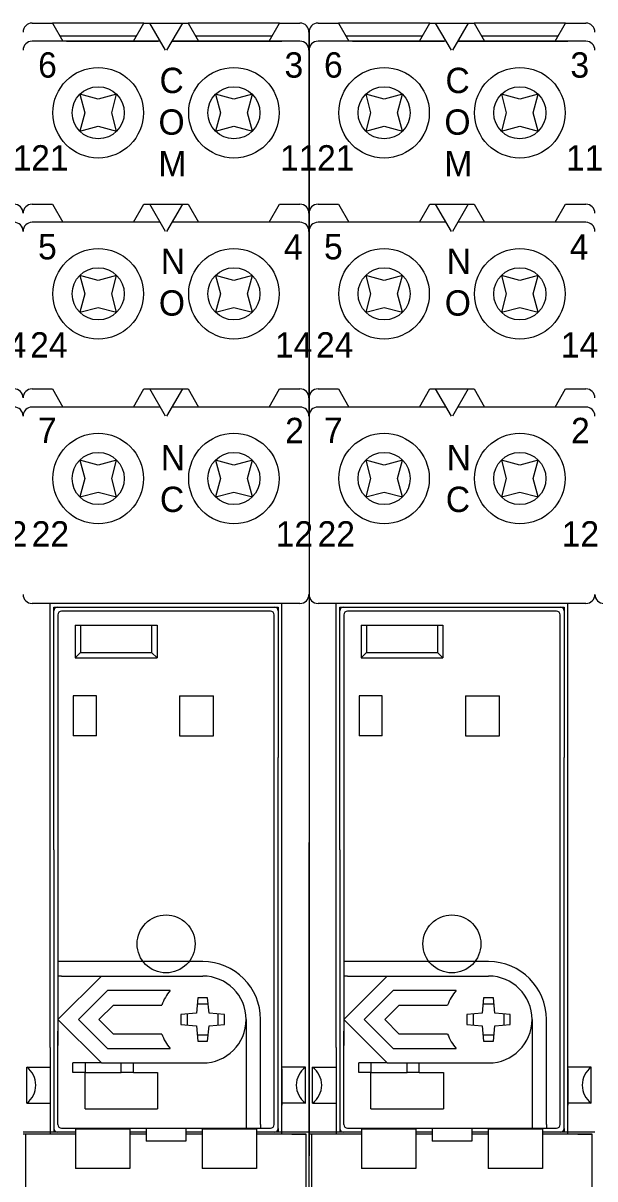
# Model space of a CAD drawing. Header units: millimetres. Extents: x -6000 to 26000, y -6000 to 26000.
# Drawn here: x 91.3 to 95.69, y -4365.19 to -4356.31 of the extents above; entities that cross this region are included whole.
import ezdxf

# ---------------------------------------------------------------- set-up
doc = ezdxf.new("R2010")
doc.units = ezdxf.units.MM
doc.header["$MEASUREMENT"] = 0
doc.linetypes.add('HIDDEN2', pattern=[2.38125, 1.5875, -0.79375])
doc.layers.add('Чертеж и Рисунок_Ном._пера__1', color=7, linetype='Continuous', lineweight=15)
doc.layers.add('Чертеж и Рисунок_Ном._пера__7', color=7, linetype='Continuous', lineweight=15)
doc.styles.add('СГЕНЕРИР_СТИЛЬ_2', font='')
doc.styles.get('СГЕНЕРИР_СТИЛЬ_2').set_extended_font_data('Arial')

msp = doc.modelspace()

# ---------------------------------------------------------------- linework, layer by layer
at = {"layer": 'Чертеж и Рисунок_Ном._пера__7', "color": 7, "linetype": 'Continuous', "lineweight": 15}
for p, q in [((91.3674, -4356.309), (91.5235, -4356.309)), ((92.2266, -4356.309), (91.5235, -4356.309)), ((91.5235, -4356.309), (91.6038, -4356.4481)), ((92.1463, -4356.4481), (92.2266, -4356.309)), ((92.2266, -4356.309), (92.2715, -4356.309)), ((92.2496, -4356.309), (92.5438, -4356.309)), ((92.3518, -4356.4481), (92.2715, -4356.309)), ((92.392, -4356.5176), (92.2715, -4356.309)), ((92.2715, -4356.309), (92.5219, -4356.309)), ((92.5219, -4356.309), (92.4014, -4356.5176)), ((92.5219, -4356.309), (92.5668, -4356.309)), ((93.2699, -4356.309), (92.5668, -4356.309)), ((92.5668, -4356.309), (92.6471, -4356.4481)), ((93.1896, -4356.4481), (93.2699, -4356.309)), ((93.2699, -4356.309), (93.426, -4356.309)), ((93.5651, -4356.309), (93.7213, -4356.309)), ((94.4244, -4356.309), (93.7213, -4356.309)), ((93.7213, -4356.309), (93.8016, -4356.4481)), ((94.3441, -4356.4481), (94.4244, -4356.309)), ((94.4244, -4356.309), (94.4693, -4356.309)), ((94.4474, -4356.309), (94.7416, -4356.309)), ((94.5496, -4356.4481), (94.4693, -4356.309)), ((94.5898, -4356.5176), (94.4693, -4356.309)), ((94.4693, -4356.309), (94.7197, -4356.309)), ((94.7197, -4356.309), (94.5992, -4356.5176)), ((94.7197, -4356.309), (94.7646, -4356.309)), ((95.4677, -4356.309), (94.7646, -4356.309)), ((94.7646, -4356.309), (94.8449, -4356.4481)), ((95.3874, -4356.4481), (95.4677, -4356.309)), ((95.4677, -4356.309), (95.6238, -4356.309)), ((92.3518, -4356.4481), (91.3674, -4356.4481)), ((91.5797, -4356.4063), (92.1704, -4356.4063)), ((91.6317, -4356.4481), (92.3366, -4356.4481)), ((92.4416, -4356.4481), (93.2869, -4356.4481)), ((93.426, -4356.4481), (92.4416, -4356.4481)), ((92.4568, -4356.4481), (93.2869, -4356.4481)), ((92.623, -4356.4063), (93.2137, -4356.4063)), ((93.4956, -4356.5176), (93.4956, -4356.3785)), ((93.4956, -4356.3785), (93.4956, -4356.5176)), ((94.5496, -4356.4481), (93.5651, -4356.4481)), ((93.7775, -4356.4063), (94.3682, -4356.4063)), ((93.8294, -4356.4481), (94.5344, -4356.4481)), ((94.6394, -4356.4481), (95.4847, -4356.4481)), ((95.6238, -4356.4481), (94.6394, -4356.4481)), ((94.6546, -4356.4481), (95.4847, -4356.4481)), ((94.8208, -4356.4063), (95.4114, -4356.4063)), ((93.4956, -4356.5176), (93.4956, -4362.6031)), ((93.4956, -4357.7695), (93.4956, -4356.5176)), ((93.4956, -4356.5176), (93.4956, -4362.6031)), ((93.4956, -4356.5176), (93.4956, -4357.7695)), ((91.7334, -4356.8559), (91.7714, -4356.9975)), ((91.8751, -4356.8938), (91.7334, -4356.8559)), ((92.0167, -4356.8559), (91.8751, -4356.8938)), ((91.9788, -4356.9975), (92.0167, -4356.8559)), ((92.9183, -4356.8938), (92.7767, -4356.8559)), ((92.7767, -4356.8559), (92.8146, -4356.9975)), ((93.06, -4356.8559), (92.9183, -4356.8938)), ((93.022, -4356.9975), (93.06, -4356.8559)), ((93.9312, -4356.8559), (93.9692, -4356.9975)), ((94.0729, -4356.8938), (93.9312, -4356.8559)), ((94.2145, -4356.8559), (94.0729, -4356.8938)), ((94.1765, -4356.9975), (94.2145, -4356.8559)), ((95.1161, -4356.8938), (94.9745, -4356.8559)), ((94.9745, -4356.8559), (95.0124, -4356.9975)), ((95.2577, -4356.8559), (95.1161, -4356.8938)), ((95.2198, -4356.9975), (95.2577, -4356.8559)), ((91.7714, -4356.9975), (91.7334, -4357.1391)), ((92.0167, -4357.1391), (91.9788, -4356.9975)), ((92.8146, -4356.9975), (92.7767, -4357.1391)), ((93.06, -4357.1391), (93.022, -4356.9975)), ((93.9692, -4356.9975), (93.9312, -4357.1391)), ((94.2145, -4357.1391), (94.1765, -4356.9975)), ((95.0124, -4356.9975), (94.9745, -4357.1391)), ((95.2577, -4357.1391), (95.2198, -4356.9975)), ((91.7334, -4357.1391), (91.8751, -4357.1012)), ((91.8751, -4357.1012), (92.0167, -4357.1391)), ((92.7767, -4357.1391), (92.9183, -4357.1012)), ((92.9183, -4357.1012), (93.06, -4357.1391)), ((93.9312, -4357.1391), (94.0729, -4357.1012)), ((94.0729, -4357.1012), (94.2145, -4357.1391)), ((94.9745, -4357.1391), (95.1161, -4357.1012)), ((95.1161, -4357.1012), (95.2577, -4357.1391)), ((91.3674, -4357.7), (91.5235, -4357.7)), ((91.5235, -4357.7), (91.6038, -4357.8391)), ((92.1463, -4357.8391), (92.2266, -4357.7)), ((92.2266, -4357.7), (92.2715, -4357.7)), ((92.392, -4357.9086), (92.2715, -4357.7)), ((92.2715, -4357.7), (92.5219, -4357.7)), ((92.5219, -4357.7), (92.4014, -4357.9086)), ((92.5219, -4357.7), (92.5668, -4357.7)), ((92.5668, -4357.7), (92.6471, -4357.8391)), ((93.1896, -4357.8391), (93.2699, -4357.7)), ((93.2699, -4357.7), (93.426, -4357.7)), ((93.5651, -4357.7), (93.7213, -4357.7)), ((93.7213, -4357.7), (93.8016, -4357.8391)), ((94.3441, -4357.8391), (94.4244, -4357.7)), ((94.4244, -4357.7), (94.4693, -4357.7)), ((94.5898, -4357.9086), (94.4693, -4357.7)), ((94.4693, -4357.7), (94.7197, -4357.7)), ((94.7197, -4357.7), (94.5992, -4357.9086)), ((94.7197, -4357.7), (94.7646, -4357.7)), ((94.7646, -4357.7), (94.8449, -4357.8391)), ((95.3874, -4357.8391), (95.4677, -4357.7)), ((95.4677, -4357.7), (95.6238, -4357.7)), ((93.4956, -4357.9086), (93.4956, -4357.7695)), ((93.4956, -4357.7695), (93.4956, -4357.9086)), ((92.3518, -4357.8391), (91.3674, -4357.8391)), ((93.426, -4357.8391), (92.4416, -4357.8391)), ((94.5496, -4357.8391), (93.5651, -4357.8391)), ((95.6238, -4357.8391), (94.6394, -4357.8391)), ((93.4956, -4359.1883), (93.4956, -4357.9086)), ((93.4956, -4357.9086), (93.4956, -4359.1883)), ((91.7334, -4358.2469), (91.7714, -4358.3885)), ((91.8751, -4358.2848), (91.7334, -4358.2469)), ((92.0167, -4358.2469), (91.8751, -4358.2848)), ((91.9788, -4358.3885), (92.0167, -4358.2469)), ((92.7767, -4358.2469), (92.8146, -4358.3885)), ((92.9183, -4358.2848), (92.7767, -4358.2469)), ((93.06, -4358.2469), (92.9183, -4358.2848)), ((93.022, -4358.3885), (93.06, -4358.2469)), ((93.9312, -4358.2469), (93.9692, -4358.3885)), ((94.0729, -4358.2848), (93.9312, -4358.2469)), ((94.2145, -4358.2469), (94.0729, -4358.2848)), ((94.1765, -4358.3885), (94.2145, -4358.2469)), ((94.9745, -4358.2469), (95.0124, -4358.3885)), ((95.1161, -4358.2848), (94.9745, -4358.2469)), ((95.2577, -4358.2469), (95.1161, -4358.2848)), ((95.2198, -4358.3885), (95.2577, -4358.2469)), ((91.7714, -4358.3885), (91.7334, -4358.5301)), ((92.0167, -4358.5301), (91.9788, -4358.3885)), ((92.8146, -4358.3885), (92.7767, -4358.5301)), ((93.06, -4358.5301), (93.022, -4358.3885)), ((93.9692, -4358.3885), (93.9312, -4358.5301)), ((94.2145, -4358.5301), (94.1765, -4358.3885)), ((95.0124, -4358.3885), (94.9745, -4358.5301)), ((95.2577, -4358.5301), (95.2198, -4358.3885)), ((91.7334, -4358.5301), (91.8751, -4358.4922)), ((91.8751, -4358.4922), (92.0167, -4358.5301)), ((92.7767, -4358.5301), (92.9183, -4358.4922)), ((92.9183, -4358.4922), (93.06, -4358.5301)), ((93.9312, -4358.5301), (94.0729, -4358.4922)), ((94.0729, -4358.4922), (94.2145, -4358.5301)), ((94.9745, -4358.5301), (95.1161, -4358.4922)), ((95.1161, -4358.4922), (95.2577, -4358.5301)), ((91.3674, -4359.1188), (91.5235, -4359.1188)), ((91.5235, -4359.1188), (91.6038, -4359.2579)), ((92.1463, -4359.2579), (92.2266, -4359.1188)), ((92.2266, -4359.1188), (92.2715, -4359.1188)), ((92.392, -4359.3274), (92.2715, -4359.1188)), ((92.2715, -4359.1188), (92.5219, -4359.1188)), ((92.5219, -4359.1188), (92.4014, -4359.3274)), ((92.5219, -4359.1188), (92.5668, -4359.1188)), ((92.5668, -4359.1188), (92.6471, -4359.2579)), ((93.1896, -4359.2579), (93.2699, -4359.1188)), ((93.2699, -4359.1188), (93.426, -4359.1188)), ((93.5651, -4359.1188), (93.7213, -4359.1188)), ((93.7213, -4359.1188), (93.8016, -4359.2579)), ((94.3441, -4359.2579), (94.4244, -4359.1188)), ((94.4244, -4359.1188), (94.4693, -4359.1188)), ((94.5898, -4359.3274), (94.4693, -4359.1188)), ((94.4693, -4359.1188), (94.7197, -4359.1188)), ((94.7197, -4359.1188), (94.5992, -4359.3274)), ((94.7197, -4359.1188), (94.7646, -4359.1188)), ((94.7646, -4359.1188), (94.8449, -4359.2579)), ((95.3874, -4359.2579), (95.4677, -4359.1188)), ((95.4677, -4359.1188), (95.6238, -4359.1188)), ((93.4956, -4359.3274), (93.4956, -4359.1883)), ((93.4956, -4359.1883), (93.4956, -4359.3274)), ((92.3518, -4359.2579), (91.3674, -4359.2579)), ((93.426, -4359.2579), (92.4416, -4359.2579)), ((94.5496, -4359.2579), (93.5651, -4359.2579)), ((95.6238, -4359.2579), (94.6394, -4359.2579)), ((91.7334, -4359.6657), (91.7714, -4359.8073)), ((91.8751, -4359.7036), (91.7334, -4359.6657)), ((92.0167, -4359.6657), (91.8751, -4359.7036)), ((91.9788, -4359.8073), (92.0167, -4359.6657)), ((92.9183, -4359.7036), (92.7767, -4359.6657)), ((92.7767, -4359.6657), (92.8146, -4359.8073)), ((93.06, -4359.6657), (92.9183, -4359.7036)), ((93.022, -4359.8073), (93.06, -4359.6657)), ((93.9312, -4359.6657), (93.9692, -4359.8073)), ((94.0729, -4359.7036), (93.9312, -4359.6657)), ((94.2145, -4359.6657), (94.0729, -4359.7036)), ((94.1765, -4359.8073), (94.2145, -4359.6657)), ((95.1161, -4359.7036), (94.9745, -4359.6657)), ((94.9745, -4359.6657), (95.0124, -4359.8073)), ((95.2577, -4359.6657), (95.1161, -4359.7036)), ((95.2198, -4359.8073), (95.2577, -4359.6657)), ((91.7714, -4359.8073), (91.7334, -4359.949)), ((92.0167, -4359.949), (91.9788, -4359.8073)), ((92.8146, -4359.8073), (92.7767, -4359.949)), ((93.06, -4359.949), (93.022, -4359.8073)), ((93.9692, -4359.8073), (93.9312, -4359.949)), ((94.2145, -4359.949), (94.1765, -4359.8073)), ((95.0124, -4359.8073), (94.9745, -4359.949)), ((95.2577, -4359.949), (95.2198, -4359.8073)), ((91.7334, -4359.949), (91.8751, -4359.911)), ((91.8751, -4359.911), (92.0167, -4359.949)), ((92.7767, -4359.949), (92.9183, -4359.911)), ((92.9183, -4359.911), (93.06, -4359.949)), ((93.9312, -4359.949), (94.0729, -4359.911)), ((94.0729, -4359.911), (94.2145, -4359.949)), ((94.9745, -4359.949), (95.1161, -4359.911)), ((95.1161, -4359.911), (95.2577, -4359.949)), ((93.426, -4360.7671), (91.3674, -4360.7671)), ((91.5065, -4364.1783), (91.5065, -4360.7671)), ((91.5343, -4360.8228), (91.5343, -4360.7949)), ((91.5343, -4360.7949), (93.2591, -4360.7949)), ((93.2313, -4360.7949), (93.2591, -4360.7949)), ((93.2591, -4360.7949), (93.2591, -4360.8228)), ((93.2591, -4360.7949), (93.2591, -4361.9495)), ((93.2869, -4364.8427), (93.2869, -4360.7671)), ((95.6238, -4360.7671), (93.5651, -4360.7671)), ((93.7042, -4364.1783), (93.7042, -4360.7671)), ((93.7321, -4360.8228), (93.7321, -4360.7949)), ((93.7321, -4360.7949), (95.4569, -4360.7949)), ((95.4291, -4360.7949), (95.4569, -4360.7949)), ((95.4569, -4360.7949), (95.4569, -4360.8228)), ((95.4569, -4360.7949), (95.4569, -4361.9495)), ((95.4847, -4364.8427), (95.4847, -4360.7671)), ((91.5343, -4361.5043), (91.5343, -4360.8228)), ((91.5656, -4360.854), (91.5656, -4363.5178)), ((93.2, -4360.8262), (91.5934, -4360.8262)), ((93.2278, -4364.7697), (93.2278, -4360.854)), ((93.7321, -4361.5043), (93.7321, -4360.8228)), ((93.7634, -4360.854), (93.7634, -4363.5178)), ((95.3978, -4360.8262), (93.7912, -4360.8262)), ((95.4256, -4364.7697), (95.4256, -4360.854)), ((91.6977, -4360.934), (92.3272, -4360.934)), ((91.6977, -4360.934), (91.6977, -4361.1844)), ((91.7395, -4360.934), (91.7395, -4361.1427)), ((92.2854, -4360.934), (92.2854, -4361.1427)), ((92.3272, -4360.934), (92.3272, -4361.1844)), ((93.8955, -4360.934), (94.5249, -4360.934)), ((93.8955, -4360.934), (93.8955, -4361.1844)), ((93.9372, -4360.934), (93.9372, -4361.1427)), ((94.4832, -4360.934), (94.4832, -4361.1427)), ((94.5249, -4360.934), (94.5249, -4361.1844)), ((91.6977, -4361.1844), (91.7395, -4361.1427)), ((91.7395, -4361.1427), (92.2854, -4361.1427)), ((92.3272, -4361.1844), (92.2854, -4361.1427)), ((93.8955, -4361.1844), (93.9372, -4361.1427)), ((93.9372, -4361.1427), (94.4832, -4361.1427)), ((94.5249, -4361.1844), (94.4832, -4361.1427)), ((91.6977, -4361.1844), (92.3272, -4361.1844)), ((93.8955, -4361.1844), (94.5249, -4361.1844)), ((91.5343, -4361.9495), (91.5343, -4361.5043)), ((91.8612, -4361.4765), (91.6838, -4361.4765)), ((91.6838, -4361.4765), (91.6838, -4361.7825)), ((91.8612, -4361.7825), (91.8612, -4361.4765)), ((92.501, -4361.4765), (92.7618, -4361.4765)), ((92.501, -4361.4765), (92.501, -4361.7825)), ((92.7618, -4361.7825), (92.7618, -4361.4765)), ((93.7321, -4361.9495), (93.7321, -4361.5043)), ((94.0589, -4361.4765), (93.8816, -4361.4765)), ((93.8816, -4361.4765), (93.8816, -4361.7825)), ((94.0589, -4361.7825), (94.0589, -4361.4765)), ((94.6988, -4361.4765), (94.9596, -4361.4765)), ((94.6988, -4361.4765), (94.6988, -4361.7825)), ((94.9596, -4361.7825), (94.9596, -4361.4765)), ((91.5654, -4361.5739), (91.5654, -4364.1612)), ((93.228, -4364.1612), (93.228, -4361.5739)), ((93.7631, -4361.5739), (93.7631, -4364.1612)), ((95.4258, -4364.1612), (95.4258, -4361.5739)), ((91.8612, -4361.7825), (91.6838, -4361.7825)), ((92.501, -4361.7825), (92.7618, -4361.7825)), ((94.0589, -4361.7825), (93.8816, -4361.7825)), ((94.6988, -4361.7825), (94.9596, -4361.7825)), ((91.5343, -4362.6589), (91.5343, -4361.9495)), ((93.2591, -4364.801), (93.2591, -4361.9495)), ((93.7321, -4362.6589), (93.7321, -4361.9495)), ((95.4569, -4364.801), (95.4569, -4361.9495)), ((91.5343, -4362.6589), (91.5343, -4364.8288)), ((93.4956, -4366.2477), (93.4956, -4362.6031)), ((93.4956, -4362.6031), (93.4956, -4364.8706)), ((93.7321, -4362.6589), (93.7321, -4364.8288)), ((91.5934, -4363.5178), (91.5656, -4363.5178)), ((91.5656, -4363.5178), (91.5656, -4363.6291)), ((92.6784, -4363.5178), (91.5934, -4363.5178)), ((93.7912, -4363.5178), (93.7634, -4363.5178)), ((93.7634, -4363.5178), (93.7634, -4363.6291)), ((94.8762, -4363.5178), (93.7912, -4363.5178)), ((91.5934, -4363.6291), (91.5656, -4363.6291)), ((91.5656, -4363.6291), (91.5656, -4363.9629)), ((91.5656, -4363.9629), (91.8994, -4363.6291)), ((91.5934, -4363.6291), (92.6784, -4363.6291)), ((93.7912, -4363.6291), (93.7634, -4363.6291)), ((93.7634, -4363.6291), (93.7634, -4363.9629)), ((93.7634, -4363.9629), (94.0972, -4363.6291)), ((93.7912, -4363.6291), (94.8762, -4363.6291)), ((91.9455, -4363.7404), (91.723, -4363.9629)), ((92.4295, -4363.7404), (91.9455, -4363.7404)), ((94.1433, -4363.7404), (93.9207, -4363.9629)), ((94.6273, -4363.7404), (94.1433, -4363.7404)), ((92.6401, -4363.796), (92.6298, -4363.9143)), ((92.7166, -4363.796), (92.6401, -4363.796)), ((92.727, -4363.9143), (92.7166, -4363.796)), ((94.8379, -4363.796), (94.8276, -4363.9143)), ((94.9144, -4363.796), (94.8379, -4363.796)), ((94.9248, -4363.9143), (94.9144, -4363.796)), ((91.8803, -4363.9629), (91.9916, -4363.8517)), ((91.9916, -4363.8517), (92.3636, -4363.8517)), ((92.6298, -4363.9143), (92.5115, -4363.9247)), ((92.7209, -4363.8445), (92.6359, -4363.8445)), ((92.8453, -4363.9247), (92.727, -4363.9143)), ((94.0781, -4363.9629), (94.1894, -4363.8517)), ((94.1894, -4363.8517), (94.5614, -4363.8517)), ((94.8276, -4363.9143), (94.7092, -4363.9247)), ((94.9186, -4363.8445), (94.8337, -4363.8445)), ((95.0431, -4363.9247), (94.9248, -4363.9143)), ((91.5656, -4363.9629), (91.5656, -4364.0532)), ((91.5656, -4363.9629), (91.8994, -4364.2968)), ((91.723, -4363.9629), (91.9455, -4364.1855)), ((91.9916, -4364.0742), (91.8803, -4363.9629)), ((92.5115, -4363.9247), (92.5115, -4364.0012)), ((92.5115, -4364.0012), (92.6298, -4364.0115)), ((92.5599, -4363.9204), (92.5599, -4364.0054)), ((92.727, -4364.0115), (92.8453, -4364.0012)), ((92.7968, -4364.0054), (92.7968, -4363.9204)), ((92.8453, -4364.0012), (92.8453, -4363.9247)), ((93.0122, -4363.9629), (93.0122, -4364.7697)), ((93.1235, -4364.7697), (93.1235, -4363.9629)), ((93.7634, -4363.9629), (93.7634, -4364.0532)), ((93.7634, -4363.9629), (94.0972, -4364.2968)), ((93.9207, -4363.9629), (94.1433, -4364.1855)), ((94.1894, -4364.0742), (94.0781, -4363.9629)), ((94.7092, -4363.9247), (94.7092, -4364.0012)), ((94.7092, -4364.0012), (94.8276, -4364.0115)), ((94.7577, -4363.9204), (94.7577, -4364.0054)), ((94.9248, -4364.0115), (95.0431, -4364.0012)), ((94.9946, -4364.0054), (94.9946, -4363.9204)), ((95.0431, -4364.0012), (95.0431, -4363.9247)), ((95.21, -4363.9629), (95.21, -4364.7697)), ((95.3213, -4364.7697), (95.3213, -4363.9629)), ((91.5656, -4364.7697), (91.5656, -4364.0532)), ((92.3636, -4364.0742), (91.9916, -4364.0742)), ((92.6298, -4364.0115), (92.6401, -4364.1299)), ((92.6359, -4364.0814), (92.7209, -4364.0814)), ((92.7166, -4364.1299), (92.727, -4364.0115)), ((93.7634, -4364.7697), (93.7634, -4364.0532)), ((94.5614, -4364.0742), (94.1894, -4364.0742)), ((94.8276, -4364.0115), (94.8379, -4364.1299)), ((94.8337, -4364.0814), (94.9186, -4364.0814)), ((94.9144, -4364.1299), (94.9248, -4364.0115)), ((91.5065, -4364.1783), (91.5065, -4364.8427)), ((91.9455, -4364.1855), (92.4295, -4364.1855)), ((92.6401, -4364.1299), (92.7166, -4364.1299)), ((93.7042, -4364.1783), (93.7042, -4364.8427)), ((94.1433, -4364.1855), (94.6273, -4364.1855)), ((94.8379, -4364.1299), (94.9144, -4364.1299)), ((91.3256, -4364.6063), (91.3256, -4364.3281)), ((91.3256, -4364.3281), (91.5065, -4364.3281)), ((91.7742, -4364.2968), (91.681, -4364.2968)), ((91.681, -4364.3698), (91.681, -4364.2968)), ((91.7742, -4364.2968), (91.7742, -4364.3698)), ((91.8994, -4364.2968), (91.7742, -4364.2968)), ((91.8994, -4364.2968), (92.6784, -4364.2968)), ((92.0524, -4364.3698), (92.0524, -4364.2968)), ((92.1456, -4364.3698), (92.1456, -4364.2968)), ((93.4678, -4364.3281), (93.2869, -4364.3281)), ((93.2869, -4364.342), (93.2869, -4364.6202)), ((93.4678, -4364.6063), (93.4678, -4364.3281)), ((93.5234, -4364.6063), (93.5234, -4364.3281)), ((93.5234, -4364.3281), (93.7042, -4364.3281)), ((93.972, -4364.2968), (93.8788, -4364.2968)), ((93.8788, -4364.3698), (93.8788, -4364.2968)), ((93.972, -4364.2968), (93.972, -4364.3698)), ((94.0972, -4364.2968), (93.972, -4364.2968)), ((94.0972, -4364.2968), (94.8762, -4364.2968)), ((94.2502, -4364.3698), (94.2502, -4364.2968)), ((94.3434, -4364.3698), (94.3434, -4364.2968)), ((95.6656, -4364.3281), (95.4847, -4364.3281)), ((95.4847, -4364.342), (95.4847, -4364.6202)), ((95.6656, -4364.6063), (95.6656, -4364.3281)), ((91.7742, -4364.3698), (91.681, -4364.3698)), ((91.7742, -4364.3698), (92.0524, -4364.3698)), ((91.7742, -4364.648), (91.7742, -4364.3698)), ((92.1456, -4364.3698), (92.0524, -4364.3698)), ((92.1456, -4364.3698), (92.2534, -4364.3698)), ((92.2534, -4364.3698), (92.3306, -4364.3698)), ((92.3306, -4364.3698), (92.3306, -4364.648)), ((93.972, -4364.3698), (93.8788, -4364.3698)), ((93.972, -4364.3698), (94.2502, -4364.3698)), ((93.972, -4364.648), (93.972, -4364.3698)), ((94.3434, -4364.3698), (94.2502, -4364.3698)), ((94.3434, -4364.3698), (94.4511, -4364.3698)), ((94.4511, -4364.3698), (94.5284, -4364.3698)), ((94.5284, -4364.3698), (94.5284, -4364.648)), ((91.3256, -4364.6063), (91.5065, -4364.6063)), ((93.4678, -4364.6063), (93.2869, -4364.6063)), ((93.5234, -4364.6063), (93.7042, -4364.6063)), ((95.6656, -4364.6063), (95.4847, -4364.6063)), ((91.7742, -4364.648), (92.3279, -4364.648)), ((92.3279, -4364.648), (92.3306, -4364.648)), ((93.972, -4364.648), (94.5257, -4364.648)), ((94.5257, -4364.648), (94.5284, -4364.648)), ((91.5934, -4364.7975), (92.368, -4364.7975)), ((91.7012, -4364.8058), (91.7012, -4365.107)), ((92.1185, -4364.8058), (91.7012, -4364.8058)), ((92.1185, -4364.8058), (92.1185, -4365.107)), ((92.2437, -4364.8009), (92.2437, -4364.8984)), ((92.5497, -4364.8009), (92.2437, -4364.8009)), ((92.368, -4364.7975), (93.0122, -4364.7975)), ((92.5497, -4364.8009), (92.5497, -4364.8984)), ((93.0922, -4364.8058), (92.6749, -4364.8058)), ((92.6749, -4364.8058), (92.6749, -4365.107)), ((93.0122, -4364.7697), (93.0122, -4364.7975)), ((93.0122, -4364.7975), (93.1235, -4364.7975)), ((93.0922, -4364.8058), (93.0922, -4365.107)), ((93.1235, -4364.7697), (93.1235, -4364.7975)), ((93.1235, -4364.7975), (93.2, -4364.7975)), ((93.2591, -4364.801), (93.2591, -4364.8288)), ((93.4956, -4364.7315), (93.4956, -4364.8706)), ((93.7912, -4364.7975), (94.5658, -4364.7975)), ((93.899, -4364.8058), (93.899, -4365.107)), ((94.3163, -4364.8058), (93.899, -4364.8058)), ((94.3163, -4364.8058), (94.3163, -4365.107)), ((94.4415, -4364.8009), (94.4415, -4364.8984)), ((94.7475, -4364.8009), (94.4415, -4364.8009)), ((94.5658, -4364.7975), (95.21, -4364.7975)), ((94.7475, -4364.8009), (94.7475, -4364.8984)), ((95.29, -4364.8058), (94.8727, -4364.8058)), ((94.8727, -4364.8058), (94.8727, -4365.107)), ((95.21, -4364.7697), (95.21, -4364.7975)), ((95.21, -4364.7975), (95.3213, -4364.7975)), ((95.29, -4364.8058), (95.29, -4365.107)), ((95.3213, -4364.7697), (95.3213, -4364.7975)), ((95.3213, -4364.7975), (95.3978, -4364.7975)), ((95.4569, -4364.801), (95.4569, -4364.8288)), ((91.7012, -4364.8288), (91.2978, -4364.8288)), ((91.7012, -4364.8427), (91.2978, -4364.8427)), ((91.43, -4364.8427), (91.3187, -4364.8427)), ((91.3187, -4365.3991), (91.3187, -4364.8427)), ((91.7012, -4364.8427), (91.43, -4364.8427)), ((91.7012, -4364.8288), (91.5343, -4364.8288)), ((92.2437, -4364.8288), (92.1185, -4364.8288)), ((92.2437, -4364.8427), (92.1185, -4364.8427)), ((92.2437, -4364.8427), (92.1185, -4364.8427)), ((92.6749, -4364.8288), (92.5497, -4364.8288)), ((92.6749, -4364.8288), (92.5497, -4364.8288)), ((92.6749, -4364.8427), (92.5497, -4364.8427)), ((92.6749, -4364.8427), (92.5497, -4364.8427)), ((93.2591, -4364.8288), (93.0922, -4364.8288)), ((93.4956, -4364.8288), (93.0922, -4364.8288)), ((93.4747, -4364.8427), (93.0922, -4364.8427)), ((93.3634, -4364.8427), (93.0922, -4364.8427)), ((93.3634, -4364.8427), (93.4747, -4364.8427)), ((93.4747, -4365.3991), (93.4747, -4364.8427)), ((93.899, -4364.8288), (93.4956, -4364.8288)), ((93.899, -4364.8427), (93.4956, -4364.8427)), ((93.4956, -4364.8706), (93.4956, -4365.0097)), ((93.4956, -4364.8706), (93.4956, -4365.0097)), ((93.6277, -4364.8427), (93.5165, -4364.8427)), ((93.5165, -4365.3991), (93.5165, -4364.8427)), ((93.899, -4364.8427), (93.6277, -4364.8427)), ((93.899, -4364.8288), (93.7321, -4364.8288)), ((94.4415, -4364.8288), (94.3163, -4364.8288)), ((94.4415, -4364.8427), (94.3163, -4364.8427)), ((94.4415, -4364.8427), (94.3163, -4364.8427)), ((94.8727, -4364.8288), (94.7475, -4364.8288)), ((94.8727, -4364.8288), (94.7475, -4364.8288)), ((94.8727, -4364.8427), (94.7475, -4364.8427)), ((94.8727, -4364.8427), (94.7475, -4364.8427)), ((95.4569, -4364.8288), (95.29, -4364.8288)), ((95.6934, -4364.8288), (95.29, -4364.8288)), ((95.6725, -4364.8427), (95.29, -4364.8427)), ((95.5612, -4364.8427), (95.29, -4364.8427)), ((95.5612, -4364.8427), (95.6725, -4364.8427)), ((95.6725, -4365.3991), (95.6725, -4364.8427)), ((92.5497, -4364.8984), (92.2437, -4364.8984)), ((93.4956, -4366.2477), (93.4956, -4364.9262)), ((94.7475, -4364.8984), (94.4415, -4364.8984)), ((92.1185, -4365.107), (91.7012, -4365.107)), ((93.0922, -4365.107), (92.6749, -4365.107)), ((94.3163, -4365.107), (93.899, -4365.107)), ((95.29, -4365.107), (94.8727, -4365.107))]:
    msp.add_line(p, q, dxfattribs=at)
for centre, radius in [((91.8751, -4356.9975), 0.3477), ((92.9183, -4356.9975), 0.3477), ((94.0729, -4356.9975), 0.3477), ((95.1161, -4356.9975), 0.3477), ((91.8751, -4356.9975), 0.2003), ((92.9183, -4356.9975), 0.2003), ((94.0729, -4356.9975), 0.2003), ((95.1161, -4356.9975), 0.2003), ((91.8751, -4358.3885), 0.3477), ((92.9183, -4358.3885), 0.3477), ((94.0729, -4358.3885), 0.3477), ((95.1161, -4358.3885), 0.3477), ((91.8751, -4358.3885), 0.2003), ((92.9183, -4358.3885), 0.2003), ((94.0729, -4358.3885), 0.2003), ((95.1161, -4358.3885), 0.2003), ((91.8751, -4359.8073), 0.3477), ((92.9183, -4359.8073), 0.3477), ((94.0729, -4359.8073), 0.3477), ((95.1161, -4359.8073), 0.3477), ((91.8751, -4359.8073), 0.2003), ((92.9183, -4359.8073), 0.2003), ((94.0729, -4359.8073), 0.2003), ((95.1161, -4359.8073), 0.2003)]:
    msp.add_circle(centre, radius, dxfattribs=at)
at = {"layer": 'Чертеж и Рисунок_Ном._пера__7', "color": 7, "linetype": 'HIDDEN2', "lineweight": 15}
for centre in [(92.3967, -4363.3822), (94.5945, -4363.3822)]:
    msp.add_circle(centre, 0.2226, dxfattribs=at)
at = {"layer": 'Чертеж и Рисунок_Ном._пера__7', "color": 7, "linetype": 'Continuous', "lineweight": 15}
for centre, radius, start, end in [((91.3674, -4356.3785), 0.0695, 90, 180), ((93.426, -4356.3785), 0.0695, 0, 90), ((93.5651, -4356.3785), 0.0695, 90, 180), ((95.6238, -4356.3785), 0.0695, 0, 90), ((91.3674, -4356.5176), 0.0695, 90, 180), ((93.426, -4356.5176), 0.0695, 0, 90), ((93.5651, -4356.5176), 0.0695, 90, 180), ((95.6238, -4356.5176), 0.0695, 0, 90), ((91.2283, -4357.7695), 0.0695, 0, 90), ((91.3674, -4357.7695), 0.0695, 90, 180), ((93.426, -4357.7695), 0.0695, 0, 90), ((93.5651, -4357.7695), 0.0695, 90, 180), ((95.6238, -4357.7695), 0.0695, 0, 90), ((91.2283, -4357.9086), 0.0695, 0, 90), ((91.3674, -4357.9086), 0.0695, 90, 180), ((93.426, -4357.9086), 0.0695, 0, 90), ((93.5651, -4357.9086), 0.0695, 90, 180), ((95.6238, -4357.9086), 0.0695, 0, 90), ((91.2283, -4359.1883), 0.0695, 0, 90), ((91.3674, -4359.1883), 0.0695, 90, 180), ((93.426, -4359.1883), 0.0695, 0, 90), ((93.5651, -4359.1883), 0.0695, 90, 180), ((95.6238, -4359.1883), 0.0695, 0, 90), ((91.2283, -4359.3274), 0.0695, 0, 90), ((91.3674, -4359.3274), 0.0695, 90, 180), ((93.426, -4359.3274), 0.0695, 0, 90), ((93.5651, -4359.3274), 0.0695, 90, 180), ((95.6238, -4359.3274), 0.0695, 0, 90), ((91.3674, -4360.6976), 0.0695, 180, 270), ((93.426, -4360.6976), 0.0695, 270, 0), ((93.5651, -4360.6976), 0.0695, 180, 270), ((95.6238, -4360.6976), 0.0695, 270, 0), ((95.7629, -4360.6976), 0.0695, 180, 270), ((91.5621, -4360.8228), 0.0278, 89.9991, 180.0009), ((93.2313, -4360.8228), 0.0278, 359.9991, 90.0009), ((93.7599, -4360.8228), 0.0278, 89.9991, 180.0009), ((95.4291, -4360.8228), 0.0278, 359.9991, 90.0009), ((91.5934, -4360.854), 0.0278, 90, 180), ((93.2, -4360.854), 0.0278, 0, 90), ((93.7912, -4360.854), 0.0278, 90, 180), ((95.3978, -4360.854), 0.0278, 0, 90), ((92.6784, -4363.9629), 0.4451, 0, 90), ((94.8762, -4363.9629), 0.4451, 0, 90), ((92.6784, -4363.9629), 0.3338, 0, 90), ((94.8762, -4363.9629), 0.3338, 0, 90), ((92.6784, -4363.9629), 0.3338, 138.18969, 160.52878), ((94.8762, -4363.9629), 0.3338, 138.18969, 160.52878), ((92.6784, -4363.9629), 0.3338, 270, 0), ((94.8762, -4363.9629), 0.3338, 270, 0), ((92.6784, -4363.9629), 0.3338, 199.47122, 221.81031), ((94.8762, -4363.9629), 0.3338, 199.47122, 221.81031), ((91.2213, -4364.4672), 0.1739, 306.8699, 53.1301), ((93.5721, -4364.4672), 0.1739, 126.8699, 233.1301), ((93.4191, -4364.4672), 0.1739, 306.8699, 53.1301), ((95.7699, -4364.4672), 0.1739, 126.8699, 233.1301), ((91.5621, -4364.801), 0.0278, 179.9991, 270.0009), ((91.5934, -4364.7697), 0.0278, 180, 270), ((93.2, -4364.7697), 0.0278, 270, 0), ((93.2313, -4364.801), 0.0278, 269.9991, 0.0009), ((93.7599, -4364.801), 0.0278, 179.9991, 270.0009), ((93.7912, -4364.7697), 0.0278, 180, 270), ((95.3978, -4364.7697), 0.0278, 270, 0), ((95.4291, -4364.801), 0.0278, 269.9991, 0.0009)]:
    msp.add_arc(centre, radius, start, end, dxfattribs=at)

# ---------------------------------------------------------------- texts
at = {"layer": 'Чертеж и Рисунок_Ном._пера__1', "color": 7, "linetype": 'Continuous', "lineweight": 15, "char_height": 0.19474, "attachment_point": 7, "style": 'СГЕНЕРИР_СТИЛЬ_2'}
for s, insert in [('\\A1;{\\W0.950000x;\\pql;\\fArial|b0|i0|c204|p38;6}', (91.4133, -4356.7305)), ('\\A1;{\\W0.950000x;\\pql;\\fArial|b0|i0|c204|p38;3}', (93.3073, -4356.7306)), ('\\A1;{\\W0.950000x;\\pql;\\fArial|b0|i0|c204|p38;6}', (93.611, -4356.7305)), ('\\A1;{\\W0.950000x;\\pql;\\fArial|b0|i0|c204|p38;3}', (95.5051, -4356.7306)), ('\\A1;{\\W0.950000x;\\pql;\\fArial|b0|i0|c204|p38;C}', (92.3467, -4356.8492)), ('\\A1;{\\W0.950000x;\\pql;\\fArial|b0|i0|c204|p38;C}', (94.5445, -4356.8492)), ('\\A1;{\\W0.950000x;\\pql;\\fArial|b0|i0|c204|p38;O}', (92.3386, -4357.1692)), ('\\A1;{\\W0.950000x;\\pql;\\fArial|b0|i0|c204|p38;O}', (94.5364, -4357.1692)), ('\\A1;{\\W0.950000x;\\pql;\\fArial|b0|i0|c204|p38;11}', (91.0753, -4357.4413)), ('\\A1;{\\W0.950000x;\\pql;\\fArial|b0|i0|c204|p38;21}', (91.3598, -4357.4413)), ('\\A1;{\\W0.950000x;\\pql;\\fArial|b0|i0|c204|p38;11}', (93.2731, -4357.4413)), ('\\A1;{\\W0.950000x;\\pql;\\fArial|b0|i0|c204|p38;21}', (93.5575, -4357.4413)), ('\\A1;{\\W0.950000x;\\pql;\\fArial|b0|i0|c204|p38;11}', (95.4708, -4357.4413)), ('\\A1;{\\W0.950000x;\\pql;\\fArial|b0|i0|c204|p38;M}', (92.3379, -4357.4858)), ('\\A1;{\\W0.950000x;\\pql;\\fArial|b0|i0|c204|p38;M}', (94.5357, -4357.4858)), ('\\A1;{\\W0.950000x;\\pql;\\fArial|b0|i0|c204|p38;5}', (91.4128, -4358.1265)), ('\\A1;{\\W0.950000x;\\pql;\\fArial|b0|i0|c204|p38;4}', (93.3022, -4358.1263)), ('\\A1;{\\W0.950000x;\\pql;\\fArial|b0|i0|c204|p38;5}', (93.6106, -4358.1265)), ('\\A1;{\\W0.950000x;\\pql;\\fArial|b0|i0|c204|p38;4}', (95.5, -4358.1263)), ('\\A1;{\\W0.950000x;\\pql;\\fArial|b0|i0|c204|p38;N}', (92.3562, -4358.2356)), ('\\A1;{\\W0.950000x;\\pql;\\fArial|b0|i0|c204|p38;N}', (94.5539, -4358.2356)), ('\\A1;{\\W0.950000x;\\pql;\\fArial|b0|i0|c204|p38;O}', (92.3414, -4358.5588)), ('\\A1;{\\W0.950000x;\\pql;\\fArial|b0|i0|c204|p38;O}', (94.5391, -4358.5588)), ('\\A1;{\\W0.950000x;\\pql;\\fArial|b0|i0|c204|p38;24}', (91.3521, -4358.878)), ('\\A1;{\\W0.950000x;\\pql;\\fArial|b0|i0|c204|p38;24}', (93.5499, -4358.878)), ('\\A1;{\\W0.950000x;\\pql;\\fArial|b0|i0|c204|p38;14}', (91.0364, -4358.878)), ('\\A1;{\\W0.950000x;\\pql;\\fArial|b0|i0|c204|p38;14}', (93.2342, -4358.878)), ('\\A1;{\\W0.950000x;\\pql;\\fArial|b0|i0|c204|p38;14}', (95.4319, -4358.878)), ('\\A1;{\\W0.950000x;\\pql;\\fArial|b0|i0|c204|p38;7}', (91.4121, -4359.5341)), ('\\A1;{\\W0.950000x;\\pql;\\fArial|b0|i0|c204|p38;2}', (93.3122, -4359.5357)), ('\\A1;{\\W0.950000x;\\pql;\\fArial|b0|i0|c204|p38;7}', (93.6099, -4359.5341)), ('\\A1;{\\W0.950000x;\\pql;\\fArial|b0|i0|c204|p38;2}', (95.51, -4359.5357)), ('\\A1;{\\W0.950000x;\\pql;\\fArial|b0|i0|c204|p38;N}', (92.3562, -4359.7442)), ('\\A1;{\\W0.950000x;\\pql;\\fArial|b0|i0|c204|p38;N}', (94.5539, -4359.7442)), ('\\A1;{\\W0.950000x;\\pql;\\fArial|b0|i0|c204|p38;C}', (92.3495, -4360.0673)), ('\\A1;{\\W0.950000x;\\pql;\\fArial|b0|i0|c204|p38;C}', (94.5473, -4360.0673)), ('\\A1;{\\W0.950000x;\\pql;\\fArial|b0|i0|c204|p38;12}', (91.0421, -4360.3299)), ('\\A1;{\\W0.950000x;\\pql;\\fArial|b0|i0|c204|p38;22}', (91.3638, -4360.3299)), ('\\A1;{\\W0.950000x;\\pql;\\fArial|b0|i0|c204|p38;12}', (93.2399, -4360.3299)), ('\\A1;{\\W0.950000x;\\pql;\\fArial|b0|i0|c204|p38;22}', (93.5616, -4360.3299)), ('\\A1;{\\W0.950000x;\\pql;\\fArial|b0|i0|c204|p38;12}', (95.4377, -4360.3299))]:
    msp.add_mtext(s, dxfattribs=dict(at, insert=insert))

doc.saveas('drawing.dxf')
